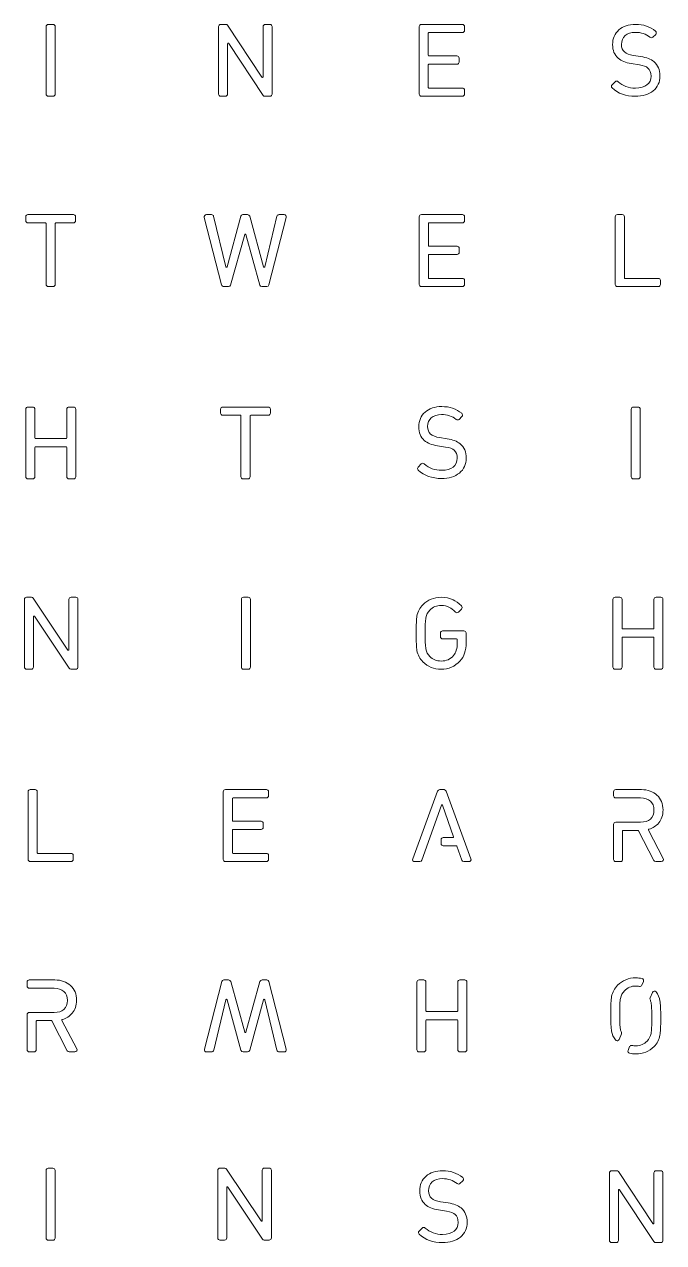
# Model space of a CAD drawing. Header units: millimetres. Extents: x -160 to 740, y -160 to 740.
# Drawn here: x 369.5 to 478.4, y 77.4 to 285.1 of the extents above; entities that cross this region are included whole.
import ezdxf

# ---------------------------------------------------------------- set-up
doc = ezdxf.new("R2010")
doc.units = ezdxf.units.MM
doc.header["$MEASUREMENT"] = 0
doc.layers.add('Layer 1', color=7, linetype='Continuous', lineweight=0)

msp = doc.modelspace()

# ---------------------------------------------------------------- linework, layer by layer
at = {"layer": 'Layer 1', "color": 250, "lineweight": 9, "true_color": 0x231f20}
for points, knots in [([(374.36, 272.89), (374.36, 272.89), (373.55, 272.89), (373.55, 272.89), (373.35, 272.89), (373.18, 273.05), (373.18, 273.25), (373.18, 273.25), (373.18, 284.78), (373.18, 284.78), (373.18, 284.98), (373.35, 285.15), (373.55, 285.15), (373.55, 285.15), (374.36, 285.15), (374.36, 285.15), (374.56, 285.15), (374.73, 284.98), (374.73, 284.78), (374.73, 284.78), (374.73, 273.25), (374.73, 273.25), (374.73, 273.05), (374.56, 272.89), (374.36, 272.89)], [0, 0, 0, 0, 1, 1, 1, 2, 2, 2, 3, 3, 3, 4, 4, 4, 5, 5, 5, 6, 6, 6, 7, 7, 7, 8, 8, 8, 8]), ([(411.32, 272.89), (411.32, 272.89), (410.47, 272.89), (410.47, 272.89), (410.34, 272.89), (410.23, 272.95), (410.16, 273.05), (410.16, 273.05), (404.3, 281.91), (404.3, 281.91), (404.26, 281.97), (404.2, 281.96), (404.18, 281.95), (404.16, 281.95), (404.1, 281.92), (404.1, 281.85), (404.1, 281.85), (404.1, 273.25), (404.1, 273.25), (404.1, 273.05), (403.94, 272.89), (403.73, 272.89), (403.73, 272.89), (402.93, 272.89), (402.93, 272.89), (402.72, 272.89), (402.56, 273.05), (402.56, 273.25), (402.56, 273.25), (402.56, 284.78), (402.56, 284.78), (402.56, 284.98), (402.72, 285.15), (402.93, 285.15), (402.93, 285.15), (403.78, 285.15), (403.78, 285.15), (403.9, 285.15), (404.02, 285.09), (404.08, 284.99), (404.08, 284.99), (409.95, 276.16), (409.95, 276.16), (409.99, 276.1), (410.05, 276.11), (410.07, 276.11), (410.08, 276.12), (410.14, 276.14), (410.14, 276.21), (410.14, 276.21), (410.14, 284.78), (410.14, 284.78), (410.14, 284.98), (410.31, 285.15), (410.51, 285.15), (410.51, 285.15), (411.32, 285.15), (411.32, 285.15), (411.52, 285.15), (411.69, 284.98), (411.69, 284.78), (411.69, 284.78), (411.69, 273.25), (411.69, 273.25), (411.69, 273.05), (411.52, 272.89), (411.32, 272.89)], [0, 0, 0, 0, 1, 1, 1, 2, 2, 2, 3, 3, 3, 4, 4, 4, 5, 5, 5, 6, 6, 6, 7, 7, 7, 8, 8, 8, 9, 9, 9, 10, 10, 10, 11, 11, 11, 12, 12, 12, 13, 13, 13, 14, 14, 14, 15, 15, 15, 16, 16, 16, 17, 17, 17, 18, 18, 18, 19, 19, 19, 20, 20, 20, 21, 21, 21, 22, 22, 22, 22]), ([(444.09, 272.89), (444.09, 272.89), (437.12, 272.89), (437.12, 272.89), (436.91, 272.89), (436.75, 273.05), (436.75, 273.25), (436.75, 273.25), (436.75, 284.78), (436.75, 284.78), (436.75, 284.98), (436.91, 285.15), (437.12, 285.15), (437.12, 285.15), (444.09, 285.15), (444.09, 285.15), (444.29, 285.15), (444.46, 284.98), (444.46, 284.78), (444.46, 284.78), (444.46, 284.11), (444.46, 284.11), (444.46, 283.91), (444.29, 283.74), (444.09, 283.74), (444.09, 283.74), (438.4, 283.74), (438.4, 283.74), (438.34, 283.74), (438.29, 283.69), (438.29, 283.63), (438.29, 283.63), (438.29, 279.88), (438.29, 279.88), (438.29, 279.82), (438.34, 279.77), (438.4, 279.77), (438.4, 279.77), (443.18, 279.77), (443.18, 279.77), (443.38, 279.77), (443.55, 279.61), (443.55, 279.4), (443.55, 279.4), (443.55, 278.73), (443.55, 278.73), (443.55, 278.53), (443.38, 278.36), (443.18, 278.36), (443.18, 278.36), (438.4, 278.36), (438.4, 278.36), (438.34, 278.36), (438.29, 278.32), (438.29, 278.26), (438.29, 278.26), (438.29, 274.4), (438.29, 274.4), (438.29, 274.34), (438.34, 274.3), (438.4, 274.3), (438.4, 274.3), (444.09, 274.3), (444.09, 274.3), (444.29, 274.3), (444.46, 274.13), (444.46, 273.93), (444.46, 273.93), (444.46, 273.25), (444.46, 273.25), (444.46, 273.05), (444.29, 272.89), (444.09, 272.89)], [0, 0, 0, 0, 1, 1, 1, 2, 2, 2, 3, 3, 3, 4, 4, 4, 5, 5, 5, 6, 6, 6, 7, 7, 7, 8, 8, 8, 9, 9, 9, 10, 10, 10, 11, 11, 11, 12, 12, 12, 13, 13, 13, 14, 14, 14, 15, 15, 15, 16, 16, 16, 17, 17, 17, 18, 18, 18, 19, 19, 19, 20, 20, 20, 21, 21, 21, 22, 22, 22, 23, 23, 23, 24, 24, 24, 24]), ([(473.55, 272.89), (471.96, 272.89), (470.63, 273.36), (469.6, 274.31), (469.52, 274.38), (469.48, 274.47), (469.48, 274.57), (469.48, 274.67), (469.52, 274.77), (469.59, 274.84), (469.59, 274.84), (470.12, 275.37), (470.12, 275.37), (470.26, 275.51), (470.48, 275.51), (470.62, 275.38), (471.43, 274.65), (472.42, 274.28), (473.59, 274.28), (474.42, 274.28), (475.07, 274.46), (475.54, 274.83), (476.01, 275.19), (476.24, 275.68), (476.24, 276.33), (476.24, 276.94), (476.06, 277.4), (475.72, 277.71), (475.44, 277.96), (474.95, 278.13), (474.25, 278.24), (474.25, 278.24), (472.87, 278.46), (472.87, 278.46), (471.91, 278.6), (471.16, 278.91), (470.63, 279.38), (470.01, 279.94), (469.69, 280.71), (469.69, 281.69), (469.69, 282.73), (470.05, 283.57), (470.76, 284.2), (471.46, 284.83), (472.42, 285.15), (473.6, 285.15), (474.92, 285.15), (476.06, 284.76), (477.01, 283.99), (477.09, 283.93), (477.13, 283.84), (477.14, 283.73), (477.15, 283.63), (477.11, 283.53), (477.03, 283.45), (477.03, 283.45), (476.55, 282.97), (476.55, 282.97), (476.42, 282.84), (476.2, 282.83), (476.06, 282.95), (475.38, 283.51), (474.53, 283.79), (473.55, 283.79), (472.82, 283.79), (472.23, 283.6), (471.82, 283.23), (471.4, 282.85), (471.2, 282.37), (471.2, 281.74), (471.2, 281.17), (471.36, 280.76), (471.7, 280.47), (472.05, 280.17), (472.55, 279.97), (473.21, 279.86), (473.21, 279.86), (474.5, 279.66), (474.5, 279.66), (475.48, 279.52), (476.23, 279.23), (476.72, 278.8), (477.41, 278.22), (477.76, 277.4), (477.76, 276.37), (477.76, 275.3), (477.37, 274.44), (476.6, 273.82), (475.84, 273.2), (474.82, 272.89), (473.55, 272.89)], [0, 0, 0, 0, 1, 1, 1, 2, 2, 2, 3, 3, 3, 4, 4, 4, 5, 5, 5, 6, 6, 6, 7, 7, 7, 8, 8, 8, 9, 9, 9, 10, 10, 10, 11, 11, 11, 12, 12, 12, 13, 13, 13, 14, 14, 14, 15, 15, 15, 16, 16, 16, 17, 17, 17, 18, 18, 18, 19, 19, 19, 20, 20, 20, 21, 21, 21, 22, 22, 22, 23, 23, 23, 24, 24, 24, 25, 25, 25, 26, 26, 26, 27, 27, 27, 28, 28, 28, 29, 29, 29, 30, 30, 30, 30]), ([(374.36, 240.44), (374.36, 240.44), (373.55, 240.44), (373.55, 240.44), (373.35, 240.44), (373.18, 240.61), (373.18, 240.81), (373.18, 240.81), (373.18, 251.19), (373.18, 251.19), (373.18, 251.25), (373.14, 251.3), (373.08, 251.3), (373.08, 251.3), (370.08, 251.3), (370.08, 251.3), (369.88, 251.3), (369.71, 251.46), (369.71, 251.67), (369.71, 251.67), (369.71, 252.34), (369.71, 252.34), (369.71, 252.54), (369.88, 252.71), (370.08, 252.71), (370.08, 252.71), (377.83, 252.71), (377.83, 252.71), (378.03, 252.71), (378.2, 252.54), (378.2, 252.34), (378.2, 252.34), (378.2, 251.67), (378.2, 251.67), (378.2, 251.46), (378.03, 251.3), (377.83, 251.3), (377.83, 251.3), (374.83, 251.3), (374.83, 251.3), (374.78, 251.3), (374.73, 251.25), (374.73, 251.19), (374.73, 251.19), (374.73, 240.81), (374.73, 240.81), (374.73, 240.61), (374.56, 240.44), (374.36, 240.44)], [0, 0, 0, 0, 1, 1, 1, 2, 2, 2, 3, 3, 3, 4, 4, 4, 5, 5, 5, 6, 6, 6, 7, 7, 7, 8, 8, 8, 9, 9, 9, 10, 10, 10, 11, 11, 11, 12, 12, 12, 13, 13, 13, 14, 14, 14, 15, 15, 15, 16, 16, 16, 16]), ([(410.79, 240.44), (410.79, 240.44), (409.95, 240.44), (409.95, 240.44), (409.79, 240.44), (409.64, 240.55), (409.6, 240.71), (409.6, 240.71), (407.21, 249.32), (407.21, 249.32), (407.19, 249.39), (407.13, 249.4), (407.11, 249.4), (407.09, 249.4), (407.03, 249.39), (407.01, 249.32), (407.01, 249.32), (404.62, 240.71), (404.62, 240.71), (404.58, 240.55), (404.43, 240.44), (404.27, 240.44), (404.27, 240.44), (403.44, 240.44), (403.44, 240.44), (403.27, 240.44), (403.12, 240.56), (403.08, 240.72), (403.08, 240.72), (400.13, 252.25), (400.13, 252.25), (400.1, 252.36), (400.13, 252.47), (400.2, 252.57), (400.27, 252.66), (400.37, 252.71), (400.49, 252.71), (400.49, 252.71), (401.36, 252.71), (401.36, 252.71), (401.53, 252.71), (401.68, 252.59), (401.72, 252.43), (401.72, 252.43), (403.8, 243.83), (403.8, 243.83), (403.82, 243.75), (403.87, 243.75), (403.91, 243.75), (403.93, 243.75), (403.99, 243.75), (404.01, 243.82), (404.01, 243.82), (406.36, 252.44), (406.36, 252.44), (406.41, 252.6), (406.55, 252.71), (406.72, 252.71), (406.72, 252.71), (407.5, 252.71), (407.5, 252.71), (407.67, 252.71), (407.82, 252.6), (407.86, 252.44), (407.86, 252.44), (410.21, 243.82), (410.21, 243.82), (410.23, 243.75), (410.3, 243.74), (410.32, 243.75), (410.34, 243.75), (410.4, 243.75), (410.42, 243.83), (410.42, 243.83), (412.5, 252.43), (412.5, 252.43), (412.54, 252.59), (412.69, 252.71), (412.86, 252.71), (412.86, 252.71), (413.73, 252.71), (413.73, 252.71), (413.85, 252.71), (413.95, 252.66), (414.02, 252.57), (414.09, 252.47), (414.12, 252.36), (414.09, 252.25), (414.09, 252.25), (411.14, 240.72), (411.14, 240.72), (411.1, 240.56), (410.96, 240.44), (410.79, 240.44)], [0, 0, 0, 0, 1, 1, 1, 2, 2, 2, 3, 3, 3, 4, 4, 4, 5, 5, 5, 6, 6, 6, 7, 7, 7, 8, 8, 8, 9, 9, 9, 10, 10, 10, 11, 11, 11, 12, 12, 12, 13, 13, 13, 14, 14, 14, 15, 15, 15, 16, 16, 16, 17, 17, 17, 18, 18, 18, 19, 19, 19, 20, 20, 20, 21, 21, 21, 22, 22, 22, 23, 23, 23, 24, 24, 24, 25, 25, 25, 26, 26, 26, 27, 27, 27, 28, 28, 28, 29, 29, 29, 30, 30, 30, 31, 31, 31, 31]), ([(444.1, 240.44), (444.1, 240.44), (437.13, 240.44), (437.13, 240.44), (436.92, 240.44), (436.76, 240.61), (436.76, 240.81), (436.76, 240.81), (436.76, 252.34), (436.76, 252.34), (436.76, 252.54), (436.92, 252.71), (437.13, 252.71), (437.13, 252.71), (444.1, 252.71), (444.1, 252.71), (444.31, 252.71), (444.47, 252.54), (444.47, 252.34), (444.47, 252.34), (444.47, 251.67), (444.47, 251.67), (444.47, 251.46), (444.31, 251.3), (444.1, 251.3), (444.1, 251.3), (438.41, 251.3), (438.41, 251.3), (438.35, 251.3), (438.3, 251.25), (438.3, 251.19), (438.3, 251.19), (438.3, 247.44), (438.3, 247.44), (438.3, 247.38), (438.35, 247.33), (438.41, 247.33), (438.41, 247.33), (443.19, 247.33), (443.19, 247.33), (443.4, 247.33), (443.56, 247.17), (443.56, 246.96), (443.56, 246.96), (443.56, 246.29), (443.56, 246.29), (443.56, 246.09), (443.4, 245.92), (443.19, 245.92), (443.19, 245.92), (438.41, 245.92), (438.41, 245.92), (438.35, 245.92), (438.3, 245.87), (438.3, 245.82), (438.3, 245.82), (438.3, 241.96), (438.3, 241.96), (438.3, 241.9), (438.35, 241.85), (438.41, 241.85), (438.41, 241.85), (444.1, 241.85), (444.1, 241.85), (444.31, 241.85), (444.47, 241.69), (444.47, 241.48), (444.47, 241.48), (444.47, 240.81), (444.47, 240.81), (444.47, 240.61), (444.31, 240.44), (444.1, 240.44)], [0, 0, 0, 0, 1, 1, 1, 2, 2, 2, 3, 3, 3, 4, 4, 4, 5, 5, 5, 6, 6, 6, 7, 7, 7, 8, 8, 8, 9, 9, 9, 10, 10, 10, 11, 11, 11, 12, 12, 12, 13, 13, 13, 14, 14, 14, 15, 15, 15, 16, 16, 16, 17, 17, 17, 18, 18, 18, 19, 19, 19, 20, 20, 20, 21, 21, 21, 22, 22, 22, 23, 23, 23, 24, 24, 24, 24]), ([(477.46, 240.44), (477.46, 240.44), (470.52, 240.44), (470.52, 240.44), (470.31, 240.44), (470.15, 240.61), (470.15, 240.81), (470.15, 240.81), (470.15, 252.34), (470.15, 252.34), (470.15, 252.54), (470.31, 252.71), (470.52, 252.71), (470.52, 252.71), (471.32, 252.71), (471.32, 252.71), (471.53, 252.71), (471.69, 252.54), (471.69, 252.34), (471.69, 252.34), (471.69, 241.96), (471.69, 241.96), (471.69, 241.9), (471.74, 241.85), (471.8, 241.85), (471.8, 241.85), (477.46, 241.85), (477.46, 241.85), (477.66, 241.85), (477.83, 241.69), (477.83, 241.48), (477.83, 241.48), (477.83, 240.81), (477.83, 240.81), (477.83, 240.61), (477.66, 240.44), (477.46, 240.44)], [0, 0, 0, 0, 1, 1, 1, 2, 2, 2, 3, 3, 3, 4, 4, 4, 5, 5, 5, 6, 6, 6, 7, 7, 7, 8, 8, 8, 9, 9, 9, 10, 10, 10, 11, 11, 11, 12, 12, 12, 12]), ([(377.87, 207.65), (377.87, 207.65), (377.06, 207.65), (377.06, 207.65), (376.86, 207.65), (376.69, 207.81), (376.69, 208.02), (376.69, 208.02), (376.69, 213.02), (376.69, 213.02), (376.69, 213.08), (376.65, 213.13), (376.59, 213.13), (376.59, 213.13), (371.37, 213.13), (371.37, 213.13), (371.31, 213.13), (371.26, 213.08), (371.26, 213.02), (371.26, 213.02), (371.26, 208.02), (371.26, 208.02), (371.26, 207.81), (371.1, 207.65), (370.89, 207.65), (370.89, 207.65), (370.09, 207.65), (370.09, 207.65), (369.88, 207.65), (369.72, 207.81), (369.72, 208.02), (369.72, 208.02), (369.72, 219.54), (369.72, 219.54), (369.72, 219.75), (369.88, 219.91), (370.09, 219.91), (370.09, 219.91), (370.89, 219.91), (370.89, 219.91), (371.1, 219.91), (371.26, 219.75), (371.26, 219.54), (371.26, 219.54), (371.26, 214.64), (371.26, 214.64), (371.26, 214.58), (371.31, 214.54), (371.37, 214.54), (371.37, 214.54), (376.59, 214.54), (376.59, 214.54), (376.65, 214.54), (376.69, 214.58), (376.69, 214.64), (376.69, 214.64), (376.69, 219.54), (376.69, 219.54), (376.69, 219.75), (376.86, 219.91), (377.06, 219.91), (377.06, 219.91), (377.87, 219.91), (377.87, 219.91), (378.07, 219.91), (378.24, 219.75), (378.24, 219.54), (378.24, 219.54), (378.24, 208.02), (378.24, 208.02), (378.24, 207.81), (378.07, 207.65), (377.87, 207.65)], [0, 0, 0, 0, 1, 1, 1, 2, 2, 2, 3, 3, 3, 4, 4, 4, 5, 5, 5, 6, 6, 6, 7, 7, 7, 8, 8, 8, 9, 9, 9, 10, 10, 10, 11, 11, 11, 12, 12, 12, 13, 13, 13, 14, 14, 14, 15, 15, 15, 16, 16, 16, 17, 17, 17, 18, 18, 18, 19, 19, 19, 20, 20, 20, 21, 21, 21, 22, 22, 22, 23, 23, 23, 24, 24, 24, 24]), ([(407.56, 207.65), (407.56, 207.65), (406.75, 207.65), (406.75, 207.65), (406.55, 207.65), (406.38, 207.81), (406.38, 208.02), (406.38, 208.02), (406.38, 218.4), (406.38, 218.4), (406.38, 218.46), (406.34, 218.5), (406.28, 218.5), (406.28, 218.5), (403.28, 218.5), (403.28, 218.5), (403.08, 218.5), (402.91, 218.67), (402.91, 218.87), (402.91, 218.87), (402.91, 219.54), (402.91, 219.54), (402.91, 219.75), (403.08, 219.91), (403.28, 219.91), (403.28, 219.91), (411.03, 219.91), (411.03, 219.91), (411.24, 219.91), (411.4, 219.75), (411.4, 219.54), (411.4, 219.54), (411.4, 218.87), (411.4, 218.87), (411.4, 218.67), (411.24, 218.5), (411.03, 218.5), (411.03, 218.5), (408.04, 218.5), (408.04, 218.5), (407.98, 218.5), (407.93, 218.46), (407.93, 218.4), (407.93, 218.4), (407.93, 208.02), (407.93, 208.02), (407.93, 207.81), (407.76, 207.65), (407.56, 207.65)], [0, 0, 0, 0, 1, 1, 1, 2, 2, 2, 3, 3, 3, 4, 4, 4, 5, 5, 5, 6, 6, 6, 7, 7, 7, 8, 8, 8, 9, 9, 9, 10, 10, 10, 11, 11, 11, 12, 12, 12, 13, 13, 13, 14, 14, 14, 15, 15, 15, 16, 16, 16, 16]), ([(440.54, 207.73), (438.94, 207.73), (437.61, 208.21), (436.58, 209.15), (436.5, 209.22), (436.46, 209.31), (436.46, 209.41), (436.46, 209.51), (436.5, 209.61), (436.57, 209.68), (436.57, 209.68), (437.1, 210.21), (437.1, 210.21), (437.24, 210.35), (437.46, 210.36), (437.61, 210.22), (438.41, 209.49), (439.41, 209.12), (440.57, 209.12), (441.4, 209.12), (442.06, 209.3), (442.53, 209.67), (442.99, 210.03), (443.22, 210.53), (443.22, 211.17), (443.22, 211.78), (443.05, 212.25), (442.7, 212.55), (442.42, 212.8), (441.93, 212.98), (441.23, 213.08), (441.23, 213.08), (439.85, 213.3), (439.85, 213.3), (438.89, 213.44), (438.14, 213.76), (437.61, 214.23), (436.99, 214.78), (436.67, 215.55), (436.67, 216.53), (436.67, 217.57), (437.03, 218.42), (437.74, 219.05), (438.44, 219.67), (439.4, 219.99), (440.59, 219.99), (441.9, 219.99), (443.04, 219.6), (443.99, 218.84), (444.07, 218.77), (444.12, 218.68), (444.12, 218.57), (444.13, 218.47), (444.09, 218.37), (444.01, 218.29), (444.01, 218.29), (443.53, 217.81), (443.53, 217.81), (443.4, 217.68), (443.19, 217.67), (443.04, 217.79), (442.36, 218.35), (441.52, 218.63), (440.54, 218.63), (439.8, 218.63), (439.22, 218.44), (438.8, 218.07), (438.38, 217.7), (438.18, 217.21), (438.18, 216.58), (438.18, 216.02), (438.35, 215.6), (438.68, 215.31), (439.03, 215.01), (439.54, 214.81), (440.19, 214.7), (440.19, 214.7), (441.48, 214.5), (441.48, 214.5), (442.47, 214.36), (443.21, 214.07), (443.71, 213.65), (444.4, 213.06), (444.75, 212.24), (444.75, 211.21), (444.75, 210.14), (444.36, 209.29), (443.59, 208.66), (442.83, 208.04), (441.8, 207.73), (440.54, 207.73)], [0, 0, 0, 0, 1, 1, 1, 2, 2, 2, 3, 3, 3, 4, 4, 4, 5, 5, 5, 6, 6, 6, 7, 7, 7, 8, 8, 8, 9, 9, 9, 10, 10, 10, 11, 11, 11, 12, 12, 12, 13, 13, 13, 14, 14, 14, 15, 15, 15, 16, 16, 16, 17, 17, 17, 18, 18, 18, 19, 19, 19, 20, 20, 20, 21, 21, 21, 22, 22, 22, 23, 23, 23, 24, 24, 24, 25, 25, 25, 26, 26, 26, 27, 27, 27, 28, 28, 28, 29, 29, 29, 30, 30, 30, 30]), ([(474.04, 207.65), (474.04, 207.65), (473.23, 207.65), (473.23, 207.65), (473.03, 207.65), (472.86, 207.81), (472.86, 208.02), (472.86, 208.02), (472.86, 219.54), (472.86, 219.54), (472.86, 219.75), (473.03, 219.91), (473.23, 219.91), (473.23, 219.91), (474.04, 219.91), (474.04, 219.91), (474.24, 219.91), (474.41, 219.75), (474.41, 219.54), (474.41, 219.54), (474.41, 208.02), (474.41, 208.02), (474.41, 207.81), (474.24, 207.65), (474.04, 207.65)], [0, 0, 0, 0, 1, 1, 1, 2, 2, 2, 3, 3, 3, 4, 4, 4, 5, 5, 5, 6, 6, 6, 7, 7, 7, 8, 8, 8, 8]), ([(378.24, 175.21), (378.24, 175.21), (377.39, 175.21), (377.39, 175.21), (377.27, 175.21), (377.15, 175.27), (377.08, 175.37), (377.08, 175.37), (371.22, 184.23), (371.22, 184.23), (371.18, 184.29), (371.12, 184.28), (371.1, 184.27), (371.08, 184.27), (371.02, 184.25), (371.02, 184.18), (371.02, 184.18), (371.02, 175.58), (371.02, 175.58), (371.02, 175.37), (370.86, 175.21), (370.65, 175.21), (370.65, 175.21), (369.85, 175.21), (369.85, 175.21), (369.64, 175.21), (369.48, 175.37), (369.48, 175.58), (369.48, 175.58), (369.48, 187.1), (369.48, 187.1), (369.48, 187.31), (369.64, 187.47), (369.85, 187.47), (369.85, 187.47), (370.7, 187.47), (370.7, 187.47), (370.82, 187.47), (370.94, 187.41), (371, 187.31), (371, 187.31), (376.87, 178.48), (376.87, 178.48), (376.91, 178.42), (376.97, 178.43), (376.99, 178.43), (377.01, 178.44), (377.06, 178.46), (377.06, 178.53), (377.06, 178.53), (377.06, 187.1), (377.06, 187.1), (377.06, 187.31), (377.23, 187.47), (377.43, 187.47), (377.43, 187.47), (378.24, 187.47), (378.24, 187.47), (378.44, 187.47), (378.61, 187.31), (378.61, 187.1), (378.61, 187.1), (378.61, 175.58), (378.61, 175.58), (378.61, 175.37), (378.44, 175.21), (378.24, 175.21)], [0, 0, 0, 0, 1, 1, 1, 2, 2, 2, 3, 3, 3, 4, 4, 4, 5, 5, 5, 6, 6, 6, 7, 7, 7, 8, 8, 8, 9, 9, 9, 10, 10, 10, 11, 11, 11, 12, 12, 12, 13, 13, 13, 14, 14, 14, 15, 15, 15, 16, 16, 16, 17, 17, 17, 18, 18, 18, 19, 19, 19, 20, 20, 20, 21, 21, 21, 22, 22, 22, 22]), ([(407.61, 175.21), (407.61, 175.21), (406.81, 175.21), (406.81, 175.21), (406.6, 175.21), (406.44, 175.37), (406.44, 175.58), (406.44, 175.58), (406.44, 187.1), (406.44, 187.1), (406.44, 187.31), (406.6, 187.47), (406.81, 187.47), (406.81, 187.47), (407.61, 187.47), (407.61, 187.47), (407.82, 187.47), (407.98, 187.31), (407.98, 187.1), (407.98, 187.1), (407.98, 175.58), (407.98, 175.58), (407.98, 175.37), (407.82, 175.21), (407.61, 175.21)], [0, 0, 0, 0, 1, 1, 1, 2, 2, 2, 3, 3, 3, 4, 4, 4, 5, 5, 5, 6, 6, 6, 7, 7, 7, 8, 8, 8, 8]), ([(440.48, 175.21), (439.26, 175.21), (438.21, 175.63), (437.37, 176.47), (436.85, 177), (436.5, 177.64), (436.36, 178.4), (436.27, 178.91), (436.22, 179.87), (436.22, 181.34), (436.22, 182.79), (436.27, 183.78), (436.36, 184.28), (436.5, 185.03), (436.85, 185.68), (437.37, 186.21), (438.21, 187.05), (439.26, 187.47), (440.48, 187.47), (441.24, 187.47), (441.92, 187.33), (442.5, 187.04), (442.94, 186.83), (443.42, 186.48), (443.93, 186), (444, 185.93), (444.04, 185.83), (444.04, 185.73), (444.05, 185.63), (444.01, 185.54), (443.94, 185.47), (443.94, 185.47), (443.42, 184.96), (443.42, 184.96), (443.28, 184.82), (443.05, 184.81), (442.91, 184.95), (442.52, 185.32), (442.19, 185.59), (441.91, 185.75), (441.5, 185.97), (441.02, 186.08), (440.48, 186.08), (439.72, 186.08), (439.06, 185.81), (438.54, 185.27), (438.2, 184.93), (437.98, 184.49), (437.88, 183.96), (437.79, 183.5), (437.75, 182.62), (437.75, 181.34), (437.75, 180.06), (437.79, 179.17), (437.88, 178.69), (437.98, 178.17), (438.2, 177.73), (438.54, 177.39), (439.05, 176.86), (439.7, 176.6), (440.48, 176.6), (441.37, 176.6), (442.06, 176.91), (442.6, 177.56), (443.01, 178.05), (443.22, 178.75), (443.22, 179.63), (443.22, 179.63), (443.22, 180.28), (443.22, 180.28), (443.22, 180.33), (443.17, 180.38), (443.12, 180.38), (443.12, 180.38), (440.71, 180.38), (440.71, 180.38), (440.51, 180.38), (440.35, 180.54), (440.35, 180.74), (440.35, 180.74), (440.35, 181.39), (440.35, 181.39), (440.35, 181.59), (440.51, 181.75), (440.71, 181.75), (440.71, 181.75), (444.37, 181.75), (444.37, 181.75), (444.58, 181.75), (444.74, 181.59), (444.74, 181.39), (444.74, 181.39), (444.74, 179.75), (444.74, 179.75), (444.74, 178.42), (444.39, 177.36), (443.69, 176.61), (442.83, 175.68), (441.75, 175.21), (440.48, 175.21)], [0, 0, 0, 0, 1, 1, 1, 2, 2, 2, 3, 3, 3, 4, 4, 4, 5, 5, 5, 6, 6, 6, 7, 7, 7, 8, 8, 8, 9, 9, 9, 10, 10, 10, 11, 11, 11, 12, 12, 12, 13, 13, 13, 14, 14, 14, 15, 15, 15, 16, 16, 16, 17, 17, 17, 18, 18, 18, 19, 19, 19, 20, 20, 20, 21, 21, 21, 22, 22, 22, 23, 23, 23, 24, 24, 24, 25, 25, 25, 26, 26, 26, 27, 27, 27, 28, 28, 28, 29, 29, 29, 30, 30, 30, 31, 31, 31, 32, 32, 32, 33, 33, 33, 33]), ([(477.9, 175.21), (477.9, 175.21), (477.1, 175.21), (477.1, 175.21), (476.89, 175.21), (476.73, 175.37), (476.73, 175.58), (476.73, 175.58), (476.73, 180.58), (476.73, 180.58), (476.73, 180.64), (476.68, 180.68), (476.62, 180.68), (476.62, 180.68), (471.4, 180.68), (471.4, 180.68), (471.34, 180.68), (471.3, 180.64), (471.3, 180.58), (471.3, 180.58), (471.3, 175.58), (471.3, 175.58), (471.3, 175.37), (471.13, 175.21), (470.93, 175.21), (470.93, 175.21), (470.12, 175.21), (470.12, 175.21), (469.92, 175.21), (469.75, 175.37), (469.75, 175.58), (469.75, 175.58), (469.75, 187.1), (469.75, 187.1), (469.75, 187.31), (469.92, 187.47), (470.12, 187.47), (470.12, 187.47), (470.93, 187.47), (470.93, 187.47), (471.13, 187.47), (471.3, 187.31), (471.3, 187.1), (471.3, 187.1), (471.3, 182.2), (471.3, 182.2), (471.3, 182.14), (471.34, 182.09), (471.4, 182.09), (471.4, 182.09), (476.62, 182.09), (476.62, 182.09), (476.68, 182.09), (476.73, 182.14), (476.73, 182.2), (476.73, 182.2), (476.73, 187.1), (476.73, 187.1), (476.73, 187.31), (476.89, 187.47), (477.1, 187.47), (477.1, 187.47), (477.9, 187.47), (477.9, 187.47), (478.11, 187.47), (478.27, 187.31), (478.27, 187.1), (478.27, 187.1), (478.27, 175.58), (478.27, 175.58), (478.27, 175.37), (478.11, 175.21), (477.9, 175.21)], [0, 0, 0, 0, 1, 1, 1, 2, 2, 2, 3, 3, 3, 4, 4, 4, 5, 5, 5, 6, 6, 6, 7, 7, 7, 8, 8, 8, 9, 9, 9, 10, 10, 10, 11, 11, 11, 12, 12, 12, 13, 13, 13, 14, 14, 14, 15, 15, 15, 16, 16, 16, 17, 17, 17, 18, 18, 18, 19, 19, 19, 20, 20, 20, 21, 21, 21, 22, 22, 22, 23, 23, 23, 24, 24, 24, 24]), ([(377.43, 142.41), (377.43, 142.41), (370.49, 142.41), (370.49, 142.41), (370.28, 142.41), (370.12, 142.58), (370.12, 142.78), (370.12, 142.78), (370.12, 154.31), (370.12, 154.31), (370.12, 154.51), (370.28, 154.68), (370.49, 154.68), (370.49, 154.68), (371.29, 154.68), (371.29, 154.68), (371.5, 154.68), (371.66, 154.51), (371.66, 154.31), (371.66, 154.31), (371.66, 143.93), (371.66, 143.93), (371.66, 143.87), (371.71, 143.82), (371.77, 143.82), (371.77, 143.82), (377.43, 143.82), (377.43, 143.82), (377.63, 143.82), (377.8, 143.66), (377.8, 143.45), (377.8, 143.45), (377.8, 142.78), (377.8, 142.78), (377.8, 142.58), (377.63, 142.41), (377.43, 142.41)], [0, 0, 0, 0, 1, 1, 1, 2, 2, 2, 3, 3, 3, 4, 4, 4, 5, 5, 5, 6, 6, 6, 7, 7, 7, 8, 8, 8, 9, 9, 9, 10, 10, 10, 11, 11, 11, 12, 12, 12, 12]), ([(410.71, 142.41), (410.71, 142.41), (403.74, 142.41), (403.74, 142.41), (403.53, 142.41), (403.37, 142.58), (403.37, 142.78), (403.37, 142.78), (403.37, 154.31), (403.37, 154.31), (403.37, 154.51), (403.53, 154.68), (403.74, 154.68), (403.74, 154.68), (410.71, 154.68), (410.71, 154.68), (410.91, 154.68), (411.08, 154.51), (411.08, 154.31), (411.08, 154.31), (411.08, 153.63), (411.08, 153.63), (411.08, 153.43), (410.91, 153.27), (410.71, 153.27), (410.71, 153.27), (405.02, 153.27), (405.02, 153.27), (404.96, 153.27), (404.91, 153.22), (404.91, 153.16), (404.91, 153.16), (404.91, 149.4), (404.91, 149.4), (404.91, 149.35), (404.96, 149.3), (405.02, 149.3), (405.02, 149.3), (409.8, 149.3), (409.8, 149.3), (410, 149.3), (410.17, 149.13), (410.17, 148.93), (410.17, 148.93), (410.17, 148.26), (410.17, 148.26), (410.17, 148.05), (410, 147.89), (409.8, 147.89), (409.8, 147.89), (405.02, 147.89), (405.02, 147.89), (404.96, 147.89), (404.91, 147.84), (404.91, 147.78), (404.91, 147.78), (404.91, 143.93), (404.91, 143.93), (404.91, 143.87), (404.96, 143.82), (405.02, 143.82), (405.02, 143.82), (410.71, 143.82), (410.71, 143.82), (410.91, 143.82), (411.08, 143.66), (411.08, 143.45), (411.08, 143.45), (411.08, 142.78), (411.08, 142.78), (411.08, 142.58), (410.91, 142.41), (410.71, 142.41)], [0, 0, 0, 0, 1, 1, 1, 2, 2, 2, 3, 3, 3, 4, 4, 4, 5, 5, 5, 6, 6, 6, 7, 7, 7, 8, 8, 8, 9, 9, 9, 10, 10, 10, 11, 11, 11, 12, 12, 12, 13, 13, 13, 14, 14, 14, 15, 15, 15, 16, 16, 16, 17, 17, 17, 18, 18, 18, 19, 19, 19, 20, 20, 20, 21, 21, 21, 22, 22, 22, 23, 23, 23, 24, 24, 24, 24]), ([(445.2, 142.41), (445.2, 142.41), (444.34, 142.41), (444.34, 142.41), (444.19, 142.41), (444.05, 142.51), (443.99, 142.66), (443.99, 142.66), (443.15, 145.05), (443.15, 145.05), (443.13, 145.1), (443.09, 145.12), (443.05, 145.12), (443.05, 145.12), (440.83, 145.12), (440.83, 145.12), (440.73, 145.12), (440.64, 145.16), (440.57, 145.23), (440.5, 145.3), (440.46, 145.4), (440.46, 145.5), (440.46, 145.5), (440.47, 146.13), (440.47, 146.13), (440.47, 146.34), (440.64, 146.5), (440.84, 146.5), (440.84, 146.5), (442.51, 146.5), (442.51, 146.5), (442.54, 146.5), (442.57, 146.52), (442.59, 146.55), (442.61, 146.57), (442.62, 146.61), (442.61, 146.64), (442.61, 146.64), (440.72, 152.03), (440.72, 152.03), (440.69, 152.09), (440.64, 152.1), (440.62, 152.1), (440.62, 152.1), (440.62, 152.1), (440.62, 152.1), (440.6, 152.1), (440.54, 152.09), (440.52, 152.03), (440.52, 152.03), (437.19, 142.66), (437.19, 142.66), (437.14, 142.51), (437, 142.41), (436.84, 142.41), (436.84, 142.41), (435.99, 142.41), (435.99, 142.41), (435.87, 142.41), (435.75, 142.47), (435.68, 142.57), (435.62, 142.67), (435.6, 142.8), (435.64, 142.91), (435.64, 142.91), (439.88, 154.43), (439.88, 154.43), (439.93, 154.58), (440.07, 154.68), (440.23, 154.68), (440.23, 154.68), (440.98, 154.68), (440.98, 154.68), (441.13, 154.68), (441.27, 154.58), (441.32, 154.43), (441.32, 154.43), (445.55, 142.91), (445.55, 142.91), (445.59, 142.79), (445.57, 142.67), (445.5, 142.57), (445.43, 142.47), (445.32, 142.41), (445.2, 142.41)], [0, 0, 0, 0, 1, 1, 1, 2, 2, 2, 3, 3, 3, 4, 4, 4, 5, 5, 5, 6, 6, 6, 7, 7, 7, 8, 8, 8, 9, 9, 9, 10, 10, 10, 11, 11, 11, 12, 12, 12, 13, 13, 13, 14, 14, 14, 15, 15, 15, 16, 16, 16, 17, 17, 17, 18, 18, 18, 19, 19, 19, 20, 20, 20, 21, 21, 21, 22, 22, 22, 23, 23, 23, 24, 24, 24, 25, 25, 25, 26, 26, 26, 27, 27, 27, 28, 28, 28, 28]), ([(477.99, 142.41), (477.99, 142.41), (477.03, 142.41), (477.03, 142.41), (476.89, 142.41), (476.76, 142.49), (476.7, 142.61), (476.7, 142.61), (474.1, 147.68), (474.1, 147.68), (474.08, 147.72), (474.05, 147.74), (474.01, 147.74), (474.01, 147.74), (471.51, 147.74), (471.51, 147.74), (471.45, 147.74), (471.4, 147.69), (471.4, 147.63), (471.4, 147.63), (471.4, 142.78), (471.4, 142.78), (471.4, 142.58), (471.24, 142.41), (471.04, 142.41), (471.04, 142.41), (470.23, 142.41), (470.23, 142.41), (470.03, 142.41), (469.86, 142.58), (469.86, 142.78), (469.86, 142.78), (469.86, 148.76), (469.86, 148.76), (469.86, 148.97), (470.03, 149.13), (470.23, 149.13), (470.23, 149.13), (474.47, 149.13), (474.47, 149.13), (475.17, 149.13), (475.73, 149.31), (476.13, 149.66), (476.53, 150.01), (476.74, 150.53), (476.74, 151.19), (476.74, 151.86), (476.54, 152.37), (476.12, 152.73), (475.71, 153.08), (475.16, 153.27), (474.47, 153.27), (474.47, 153.27), (470.23, 153.27), (470.23, 153.27), (470.03, 153.27), (469.86, 153.43), (469.86, 153.64), (469.86, 153.64), (469.86, 154.31), (469.86, 154.31), (469.86, 154.51), (470.03, 154.68), (470.23, 154.68), (470.23, 154.68), (474.59, 154.68), (474.59, 154.68), (475.68, 154.68), (476.57, 154.36), (477.25, 153.74), (477.93, 153.12), (478.28, 152.26), (478.28, 151.21), (478.28, 150.32), (478.03, 149.58), (477.54, 149), (477.11, 148.49), (476.55, 148.13), (475.87, 147.93), (475.83, 147.92), (475.8, 147.9), (475.79, 147.87), (475.78, 147.85), (475.77, 147.82), (475.79, 147.78), (475.79, 147.78), (478.32, 142.95), (478.32, 142.95), (478.38, 142.84), (478.38, 142.7), (478.31, 142.59), (478.24, 142.48), (478.12, 142.41), (477.99, 142.41)], [0, 0, 0, 0, 1, 1, 1, 2, 2, 2, 3, 3, 3, 4, 4, 4, 5, 5, 5, 6, 6, 6, 7, 7, 7, 8, 8, 8, 9, 9, 9, 10, 10, 10, 11, 11, 11, 12, 12, 12, 13, 13, 13, 14, 14, 14, 15, 15, 15, 16, 16, 16, 17, 17, 17, 18, 18, 18, 19, 19, 19, 20, 20, 20, 21, 21, 21, 22, 22, 22, 23, 23, 23, 24, 24, 24, 25, 25, 25, 26, 26, 26, 27, 27, 27, 28, 28, 28, 29, 29, 29, 30, 30, 30, 31, 31, 31, 31]), ([(470.45, 111.87), (470.34, 111.87), (470.23, 111.92), (470.16, 112.02), (469.84, 112.46), (469.62, 112.96), (469.51, 113.51), (469.42, 114.02), (469.38, 114.98), (469.38, 116.45), (469.38, 117.92), (469.42, 118.89), (469.51, 119.39), (469.66, 120.15), (470, 120.8), (470.53, 121.32), (471.37, 122.16), (472.41, 122.59), (473.64, 122.59), (474, 122.59), (474.36, 122.55), (474.7, 122.47), (474.8, 122.45), (474.89, 122.38), (474.93, 122.28), (474.98, 122.19), (474.99, 122.07), (474.95, 121.97), (474.95, 121.97), (474.68, 121.34), (474.68, 121.34), (474.61, 121.18), (474.44, 121.09), (474.26, 121.13), (474.06, 121.17), (473.85, 121.2), (473.64, 121.2), (472.87, 121.2), (472.22, 120.92), (471.69, 120.39), (471.36, 120.05), (471.14, 119.61), (471.03, 119.08), (470.94, 118.62), (470.9, 117.73), (470.9, 116.45), (470.9, 115.17), (470.94, 114.29), (471.03, 113.83), (471.07, 113.65), (471.12, 113.47), (471.19, 113.3), (471.22, 113.21), (471.22, 113.12), (471.19, 113.03), (471.19, 113.03), (470.79, 112.09), (470.79, 112.09), (470.74, 111.97), (470.63, 111.89), (470.5, 111.87), (470.48, 111.87), (470.47, 111.87), (470.45, 111.87)], [0, 0, 0, 0, 1, 1, 1, 2, 2, 2, 3, 3, 3, 4, 4, 4, 5, 5, 5, 6, 6, 6, 7, 7, 7, 8, 8, 8, 9, 9, 9, 10, 10, 10, 11, 11, 11, 12, 12, 12, 13, 13, 13, 14, 14, 14, 15, 15, 15, 16, 16, 16, 17, 17, 17, 18, 18, 18, 19, 19, 19, 20, 20, 20, 21, 21, 21, 21]), ([(378.07, 109.97), (378.07, 109.97), (377.11, 109.97), (377.11, 109.97), (376.97, 109.97), (376.85, 110.05), (376.78, 110.17), (376.78, 110.17), (374.18, 115.24), (374.18, 115.24), (374.17, 115.27), (374.13, 115.3), (374.09, 115.3), (374.09, 115.3), (371.59, 115.3), (371.59, 115.3), (371.53, 115.3), (371.49, 115.25), (371.49, 115.19), (371.49, 115.19), (371.49, 110.34), (371.49, 110.34), (371.49, 110.14), (371.32, 109.97), (371.12, 109.97), (371.12, 109.97), (370.31, 109.97), (370.31, 109.97), (370.11, 109.97), (369.94, 110.14), (369.94, 110.34), (369.94, 110.34), (369.94, 116.32), (369.94, 116.32), (369.94, 116.52), (370.11, 116.69), (370.31, 116.69), (370.31, 116.69), (374.56, 116.69), (374.56, 116.69), (375.25, 116.69), (375.81, 116.87), (376.21, 117.22), (376.61, 117.57), (376.82, 118.08), (376.82, 118.75), (376.82, 119.42), (376.62, 119.92), (376.2, 120.28), (375.79, 120.64), (375.24, 120.82), (374.56, 120.82), (374.56, 120.82), (370.31, 120.82), (370.31, 120.82), (370.11, 120.82), (369.94, 120.99), (369.94, 121.19), (369.94, 121.19), (369.94, 121.86), (369.94, 121.86), (369.94, 122.07), (370.11, 122.23), (370.31, 122.23), (370.31, 122.23), (374.67, 122.23), (374.67, 122.23), (375.76, 122.23), (376.65, 121.92), (377.33, 121.3), (378.02, 120.67), (378.36, 119.82), (378.36, 118.76), (378.36, 117.88), (378.11, 117.14), (377.62, 116.56), (377.2, 116.05), (376.63, 115.69), (375.95, 115.49), (375.91, 115.48), (375.88, 115.46), (375.87, 115.43), (375.86, 115.41), (375.86, 115.38), (375.87, 115.34), (375.87, 115.34), (378.4, 110.51), (378.4, 110.51), (378.46, 110.39), (378.46, 110.26), (378.39, 110.15), (378.32, 110.04), (378.2, 109.97), (378.07, 109.97)], [0, 0, 0, 0, 1, 1, 1, 2, 2, 2, 3, 3, 3, 4, 4, 4, 5, 5, 5, 6, 6, 6, 7, 7, 7, 8, 8, 8, 9, 9, 9, 10, 10, 10, 11, 11, 11, 12, 12, 12, 13, 13, 13, 14, 14, 14, 15, 15, 15, 16, 16, 16, 17, 17, 17, 18, 18, 18, 19, 19, 19, 20, 20, 20, 21, 21, 21, 22, 22, 22, 23, 23, 23, 24, 24, 24, 25, 25, 25, 26, 26, 26, 27, 27, 27, 28, 28, 28, 29, 29, 29, 30, 30, 30, 31, 31, 31, 31]), ([(413.74, 109.97), (413.74, 109.97), (412.87, 109.97), (412.87, 109.97), (412.7, 109.97), (412.55, 110.09), (412.51, 110.25), (412.51, 110.25), (410.43, 118.85), (410.43, 118.85), (410.41, 118.92), (410.36, 118.93), (410.32, 118.93), (410.3, 118.93), (410.24, 118.92), (410.22, 118.85), (410.22, 118.85), (407.87, 110.24), (407.87, 110.24), (407.82, 110.08), (407.68, 109.97), (407.51, 109.97), (407.51, 109.97), (406.73, 109.97), (406.73, 109.97), (406.56, 109.97), (406.41, 110.08), (406.37, 110.24), (406.37, 110.24), (404.02, 118.85), (404.02, 118.85), (404, 118.93), (403.94, 118.92), (403.91, 118.93), (403.89, 118.93), (403.83, 118.92), (403.81, 118.85), (403.81, 118.85), (401.73, 110.25), (401.73, 110.25), (401.69, 110.09), (401.54, 109.97), (401.37, 109.97), (401.37, 109.97), (400.5, 109.97), (400.5, 109.97), (400.38, 109.97), (400.28, 110.02), (400.21, 110.11), (400.14, 110.2), (400.11, 110.32), (400.14, 110.43), (400.14, 110.43), (403.09, 121.96), (403.09, 121.96), (403.13, 122.12), (403.27, 122.23), (403.44, 122.23), (403.44, 122.23), (404.28, 122.23), (404.28, 122.23), (404.44, 122.23), (404.59, 122.12), (404.63, 121.96), (404.63, 121.96), (407.02, 113.36), (407.02, 113.36), (407.04, 113.28), (407.1, 113.28), (407.12, 113.28), (407.12, 113.28), (407.12, 113.28), (407.12, 113.28), (407.14, 113.28), (407.2, 113.28), (407.22, 113.36), (407.22, 113.36), (409.61, 121.96), (409.61, 121.96), (409.65, 122.12), (409.8, 122.23), (409.96, 122.23), (409.96, 122.23), (410.79, 122.23), (410.79, 122.23), (410.96, 122.23), (411.11, 122.12), (411.15, 121.96), (411.15, 121.96), (414.1, 110.43), (414.1, 110.43), (414.13, 110.32), (414.1, 110.2), (414.03, 110.11), (413.96, 110.02), (413.86, 109.97), (413.74, 109.97)], [0, 0, 0, 0, 1, 1, 1, 2, 2, 2, 3, 3, 3, 4, 4, 4, 5, 5, 5, 6, 6, 6, 7, 7, 7, 8, 8, 8, 9, 9, 9, 10, 10, 10, 11, 11, 11, 12, 12, 12, 13, 13, 13, 14, 14, 14, 15, 15, 15, 16, 16, 16, 17, 17, 17, 18, 18, 18, 19, 19, 19, 20, 20, 20, 21, 21, 21, 22, 22, 22, 23, 23, 23, 24, 24, 24, 25, 25, 25, 26, 26, 26, 27, 27, 27, 28, 28, 28, 29, 29, 29, 30, 30, 30, 31, 31, 31, 32, 32, 32, 32]), ([(444.49, 109.97), (444.49, 109.97), (443.69, 109.97), (443.69, 109.97), (443.48, 109.97), (443.32, 110.14), (443.32, 110.34), (443.32, 110.34), (443.32, 115.34), (443.32, 115.34), (443.32, 115.4), (443.27, 115.45), (443.21, 115.45), (443.21, 115.45), (437.99, 115.45), (437.99, 115.45), (437.93, 115.45), (437.89, 115.4), (437.89, 115.34), (437.89, 115.34), (437.89, 110.34), (437.89, 110.34), (437.89, 110.14), (437.72, 109.97), (437.52, 109.97), (437.52, 109.97), (436.71, 109.97), (436.71, 109.97), (436.51, 109.97), (436.34, 110.14), (436.34, 110.34), (436.34, 110.34), (436.34, 121.86), (436.34, 121.86), (436.34, 122.07), (436.51, 122.23), (436.71, 122.23), (436.71, 122.23), (437.52, 122.23), (437.52, 122.23), (437.72, 122.23), (437.89, 122.07), (437.89, 121.86), (437.89, 121.86), (437.89, 116.96), (437.89, 116.96), (437.89, 116.9), (437.93, 116.86), (437.99, 116.86), (437.99, 116.86), (443.21, 116.86), (443.21, 116.86), (443.27, 116.86), (443.32, 116.9), (443.32, 116.96), (443.32, 116.96), (443.32, 121.86), (443.32, 121.86), (443.32, 122.07), (443.48, 122.23), (443.69, 122.23), (443.69, 122.23), (444.49, 122.23), (444.49, 122.23), (444.7, 122.23), (444.86, 122.07), (444.86, 121.86), (444.86, 121.86), (444.86, 110.34), (444.86, 110.34), (444.86, 110.14), (444.7, 109.97), (444.49, 109.97)], [0, 0, 0, 0, 1, 1, 1, 2, 2, 2, 3, 3, 3, 4, 4, 4, 5, 5, 5, 6, 6, 6, 7, 7, 7, 8, 8, 8, 9, 9, 9, 10, 10, 10, 11, 11, 11, 12, 12, 12, 13, 13, 13, 14, 14, 14, 15, 15, 15, 16, 16, 16, 17, 17, 17, 18, 18, 18, 19, 19, 19, 20, 20, 20, 21, 21, 21, 22, 22, 22, 23, 23, 23, 24, 24, 24, 24]), ([(473.64, 109.62), (473.27, 109.62), (472.91, 109.66), (472.57, 109.73), (472.47, 109.76), (472.39, 109.82), (472.34, 109.92), (472.29, 110.02), (472.28, 110.13), (472.33, 110.23), (472.33, 110.23), (472.59, 110.86), (472.59, 110.86), (472.66, 111.02), (472.83, 111.11), (473.01, 111.07), (473.21, 111.03), (473.42, 111.01), (473.64, 111.01), (474.4, 111.01), (475.06, 111.28), (475.58, 111.81), (475.91, 112.16), (476.14, 112.6), (476.24, 113.12), (476.33, 113.59), (476.37, 114.47), (476.37, 115.75), (476.37, 117.03), (476.33, 117.91), (476.24, 118.38), (476.2, 118.56), (476.15, 118.73), (476.08, 118.9), (476.05, 118.99), (476.05, 119.09), (476.09, 119.18), (476.09, 119.18), (476.48, 120.11), (476.48, 120.11), (476.53, 120.23), (476.64, 120.32), (476.77, 120.33), (476.9, 120.35), (477.04, 120.29), (477.12, 120.18), (477.43, 119.75), (477.65, 119.25), (477.76, 118.69), (477.76, 118.69), (477.76, 118.69), (477.76, 118.69), (477.85, 118.18), (477.89, 117.22), (477.89, 115.75), (477.89, 114.28), (477.85, 113.32), (477.76, 112.81), (477.61, 112.05), (477.27, 111.41), (476.75, 110.88), (475.91, 110.04), (474.86, 109.62), (473.64, 109.62)], [0, 0, 0, 0, 1, 1, 1, 2, 2, 2, 3, 3, 3, 4, 4, 4, 5, 5, 5, 6, 6, 6, 7, 7, 7, 8, 8, 8, 9, 9, 9, 10, 10, 10, 11, 11, 11, 12, 12, 12, 13, 13, 13, 14, 14, 14, 15, 15, 15, 16, 16, 16, 17, 17, 17, 18, 18, 18, 19, 19, 19, 20, 20, 20, 21, 21, 21, 21]), ([(374.34, 77.86), (374.34, 77.86), (373.54, 77.86), (373.54, 77.86), (373.33, 77.86), (373.17, 78.03), (373.17, 78.23), (373.17, 78.23), (373.17, 89.76), (373.17, 89.76), (373.17, 89.96), (373.33, 90.13), (373.54, 90.13), (373.54, 90.13), (374.34, 90.13), (374.34, 90.13), (374.55, 90.13), (374.71, 89.96), (374.71, 89.76), (374.71, 89.76), (374.71, 78.23), (374.71, 78.23), (374.71, 78.03), (374.55, 77.86), (374.34, 77.86)], [0, 0, 0, 0, 1, 1, 1, 2, 2, 2, 3, 3, 3, 4, 4, 4, 5, 5, 5, 6, 6, 6, 7, 7, 7, 8, 8, 8, 8]), ([(411.18, 77.89), (411.18, 77.89), (410.33, 77.89), (410.33, 77.89), (410.2, 77.89), (410.09, 77.95), (410.02, 78.06), (410.02, 78.06), (404.15, 86.91), (404.15, 86.91), (404.11, 86.98), (404.05, 86.96), (404.04, 86.96), (404.02, 86.95), (403.96, 86.93), (403.96, 86.86), (403.96, 86.86), (403.96, 78.26), (403.96, 78.26), (403.96, 78.06), (403.8, 77.89), (403.59, 77.89), (403.59, 77.89), (402.79, 77.89), (402.79, 77.89), (402.58, 77.89), (402.42, 78.06), (402.42, 78.26), (402.42, 78.26), (402.42, 89.78), (402.42, 89.78), (402.42, 89.99), (402.58, 90.15), (402.79, 90.15), (402.79, 90.15), (403.63, 90.15), (403.63, 90.15), (403.76, 90.15), (403.87, 90.09), (403.94, 89.99), (403.94, 89.99), (409.81, 81.16), (409.81, 81.16), (409.85, 81.1), (409.91, 81.11), (409.93, 81.12), (409.94, 81.12), (410, 81.15), (410, 81.22), (410, 81.22), (410, 89.78), (410, 89.78), (410, 89.99), (410.17, 90.15), (410.37, 90.15), (410.37, 90.15), (411.18, 90.15), (411.18, 90.15), (411.38, 90.15), (411.55, 89.99), (411.55, 89.78), (411.55, 89.78), (411.55, 78.26), (411.55, 78.26), (411.55, 78.06), (411.38, 77.89), (411.18, 77.89)], [0, 0, 0, 0, 1, 1, 1, 2, 2, 2, 3, 3, 3, 4, 4, 4, 5, 5, 5, 6, 6, 6, 7, 7, 7, 8, 8, 8, 9, 9, 9, 10, 10, 10, 11, 11, 11, 12, 12, 12, 13, 13, 13, 14, 14, 14, 15, 15, 15, 16, 16, 16, 17, 17, 17, 18, 18, 18, 19, 19, 19, 20, 20, 20, 21, 21, 21, 22, 22, 22, 22]), ([(440.7, 77.45), (439.11, 77.45), (437.77, 77.93), (436.74, 78.88), (436.67, 78.94), (436.63, 79.03), (436.62, 79.13), (436.62, 79.23), (436.66, 79.33), (436.73, 79.4), (436.73, 79.4), (437.26, 79.94), (437.26, 79.94), (437.4, 80.07), (437.62, 80.08), (437.77, 79.94), (438.57, 79.21), (439.57, 78.84), (440.73, 78.84), (441.56, 78.84), (442.22, 79.03), (442.69, 79.39), (443.16, 79.76), (443.38, 80.25), (443.38, 80.9), (443.38, 81.51), (443.21, 81.97), (442.87, 82.27), (442.59, 82.52), (442.09, 82.7), (441.39, 82.8), (441.39, 82.8), (440.02, 83.02), (440.02, 83.02), (439.05, 83.17), (438.3, 83.48), (437.78, 83.95), (437.15, 84.5), (436.84, 85.28), (436.84, 86.25), (436.84, 87.29), (437.19, 88.14), (437.9, 88.77), (438.6, 89.4), (439.56, 89.71), (440.75, 89.71), (442.06, 89.71), (443.21, 89.33), (444.15, 88.56), (444.23, 88.49), (444.28, 88.4), (444.28, 88.3), (444.29, 88.19), (444.25, 88.09), (444.18, 88.01), (444.18, 88.01), (443.69, 87.53), (443.69, 87.53), (443.56, 87.4), (443.35, 87.4), (443.2, 87.51), (442.52, 88.07), (441.68, 88.36), (440.7, 88.36), (439.96, 88.36), (439.38, 88.17), (438.96, 87.79), (438.55, 87.42), (438.34, 86.93), (438.34, 86.3), (438.34, 85.74), (438.51, 85.32), (438.85, 85.03), (439.19, 84.74), (439.7, 84.53), (440.35, 84.43), (440.35, 84.43), (441.65, 84.23), (441.65, 84.23), (442.63, 84.08), (443.38, 83.79), (443.87, 83.37), (444.56, 82.78), (444.91, 81.96), (444.91, 80.93), (444.91, 79.87), (444.52, 79.01), (443.75, 78.38), (442.99, 77.76), (441.96, 77.45), (440.7, 77.45)], [0, 0, 0, 0, 1, 1, 1, 2, 2, 2, 3, 3, 3, 4, 4, 4, 5, 5, 5, 6, 6, 6, 7, 7, 7, 8, 8, 8, 9, 9, 9, 10, 10, 10, 11, 11, 11, 12, 12, 12, 13, 13, 13, 14, 14, 14, 15, 15, 15, 16, 16, 16, 17, 17, 17, 18, 18, 18, 19, 19, 19, 20, 20, 20, 21, 21, 21, 22, 22, 22, 23, 23, 23, 24, 24, 24, 25, 25, 25, 26, 26, 26, 27, 27, 27, 28, 28, 28, 29, 29, 29, 30, 30, 30, 30]), ([(477.9, 77.45), (477.9, 77.45), (477.05, 77.45), (477.05, 77.45), (476.93, 77.45), (476.81, 77.51), (476.74, 77.62), (476.74, 77.62), (470.88, 86.47), (470.88, 86.47), (470.84, 86.54), (470.78, 86.52), (470.76, 86.52), (470.74, 86.51), (470.69, 86.49), (470.69, 86.42), (470.69, 86.42), (470.69, 77.82), (470.69, 77.82), (470.69, 77.62), (470.52, 77.45), (470.32, 77.45), (470.32, 77.45), (469.51, 77.45), (469.51, 77.45), (469.31, 77.45), (469.14, 77.62), (469.14, 77.82), (469.14, 77.82), (469.14, 89.34), (469.14, 89.34), (469.14, 89.55), (469.31, 89.71), (469.51, 89.71), (469.51, 89.71), (470.36, 89.71), (470.36, 89.71), (470.48, 89.71), (470.6, 89.65), (470.67, 89.55), (470.67, 89.55), (476.53, 80.72), (476.53, 80.72), (476.57, 80.66), (476.63, 80.67), (476.65, 80.68), (476.67, 80.68), (476.73, 80.71), (476.73, 80.78), (476.73, 80.78), (476.73, 89.34), (476.73, 89.34), (476.73, 89.55), (476.89, 89.71), (477.1, 89.71), (477.1, 89.71), (477.9, 89.71), (477.9, 89.71), (478.11, 89.71), (478.27, 89.55), (478.27, 89.34), (478.27, 89.34), (478.27, 77.82), (478.27, 77.82), (478.27, 77.62), (478.11, 77.45), (477.9, 77.45)], [0, 0, 0, 0, 1, 1, 1, 2, 2, 2, 3, 3, 3, 4, 4, 4, 5, 5, 5, 6, 6, 6, 7, 7, 7, 8, 8, 8, 9, 9, 9, 10, 10, 10, 11, 11, 11, 12, 12, 12, 13, 13, 13, 14, 14, 14, 15, 15, 15, 16, 16, 16, 17, 17, 17, 18, 18, 18, 19, 19, 19, 20, 20, 20, 21, 21, 21, 22, 22, 22, 22])]:
    msp.add_open_spline(points, degree=3, knots=knots, dxfattribs=at)

doc.saveas('drawing.dxf')
